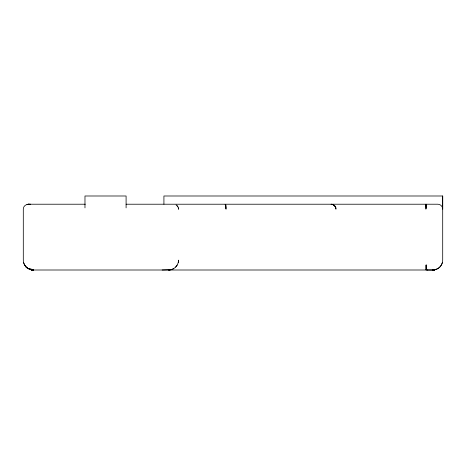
<?xml version="1.0" encoding="UTF-8"?>
<svg xmlns="http://www.w3.org/2000/svg" width="466" height="466" viewBox="0 0 466 466"><rect width="100%" height="100%" fill="white"/><g stroke="black" fill="none" stroke-linecap="round" stroke-linejoin="round"><path stroke-width="0.7" d="M442.7 209.152L442.7 195.994L163.921 195.994L163.921 204.219M425.965 204.388L425.883 209.152L426.25 207.877L425.994 204.219L425.941 204.877L426.25 204.877L425.918 205.663L426.25 205.663L425.901 206.683L426.25 206.683L425.889 207.877L426.25 207.877M178.245 262.69L178.583 260.139C178.536 265.457 174.016 270.064 168.715 270.006L171.272 269.668L173.649 268.684M433.881 269.383L432.832 270.006L436.333 269.354L432.832 270.006C438.092 270.082 442.764 265.41 442.7 260.139L442.7 195.994M426.25 264.968L426.046 269.668L426.25 264.968L425.912 265.072L426.25 268.562M435.157 269.639L432.832 270.006L434.947 269.552L432.832 270.006L433.159 270L33.168 270.006L32.305 269.89L31.909 269.435L32.224 269.354L32.69 269.843L31.542 269.866L28.036 268.55L26.189 267.117L24.622 265.072L23.638 262.69L23.3 260.139L23.3 209.152C23.236 205.355 27.343 203.578 30.622 204.219M442.362 262.69L441.378 265.072L439.811 267.117L437.766 268.684M30.616 269.668L33.168 270.006L29.667 269.354L33.168 270.006L32.224 269.354L33.168 270.006L29.754 269.383L32.643 269.849L32.119 269.383L33.168 270.006L32.742 269.668M175.653 267.117L177.22 265.072M434.295 269.476L433.695 269.89L434.557 269.517M225.218 204.388C226.528 204.603 225.725 207.923 226.039 209.152L225.218 204.388L225.66 204.388L225.346 204.877L225.783 204.877L225.55 206.683L225.969 206.683L225.608 207.877L226.022 207.877M437.964 268.55L434.458 269.866M436.333 269.354L432.832 270.006M434.079 269.896L435.326 269.546L433.887 269.896M434.271 269.884L435.221 269.633M31.443 269.517L32.305 269.89L30.575 268.876L32.643 269.849M162.139 270.006L171.232 269.668M26.958 204.388L29.067 204.219M426.105 270.006L427.695 270M168.744 270L169.047 270M433.159 270L427.596 270.006M28.17 204.219L85.348 204.219M126.082 204.219L437.766 204.219A4.934 4.934 0 0 1 442.531 207.877M332.316 204.388C334.419 204.924 336.027 206.962 335.951 209.152C336.05 206.514 333.679 204.195 331.046 204.219C333.266 204.201 335.235 205.821 335.829 207.877M31.921 269.896L33.168 270.006L29.014 268.876L32.113 269.896M33.168 270.006L29.667 269.354M30.377 269.517L31.443 269.849M31.542 269.866L28.036 268.55M32.346 269.884L31.519 269.511L32.154 269.896M31.909 269.435L32.538 269.866M24.622 265.072L26.189 267.117L28.152 268.602C25.95 267.286 24.383 265.131 23.638 262.69M176.078 204.877L177.925 206.683M26.189 267.117L28.234 268.684M177.097 205.663L178.414 207.877L178.583 209.152L178.414 207.877M126.094 207.877L126.094 195.994L84.975 195.994L84.975 207.877"/></g></svg>
